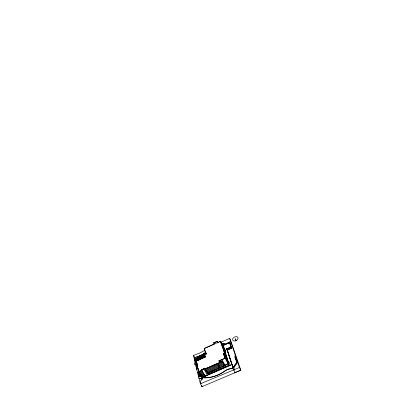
<?xml version="1.0" encoding="UTF-8"?>
<svg xmlns="http://www.w3.org/2000/svg" width="407" height="407" viewBox="0 0 407 407"><rect width="100%" height="100%" fill="white"/><g stroke="black" fill="none" stroke-linecap="round" stroke-linejoin="round"><path stroke-width="0.61" d="M198.585 376.368A6.364 4.365 -33 0 0 198.998 374.654A3.821 2.625 -32.8 0 0 197.568 372.659L198.916 372.237L197.644 372.797L196.637 369.007M196.703 369.022L196.718 369.185M235.073 356.832L235.068 356.064M229.838 342.363C231.278 339.524 229.548 342.195 229.874 342.725L231.69 348.158L227.447 350.02L226.841 348.875L231.09 347.008L231.69 348.158M235.104 356.13L235.17 355.347M197.166 367.49L197.288 367.267M196.723 368.935L196.662 368.834M197.263 367.429L196.871 368.589M235.205 355.418L235.271 355.148M196.744 368.93L196.851 368.584M196.683 368.747L196.805 369.037L197.247 367.592M198.54 376.465L198.56 376.368A6.339 4.35 -33 0 0 198.972 374.659A3.795 2.61 -32.8 0 0 197.771 372.761L197.573 372.685M230.454 340.756L230.026 341.458M237.479 361.752L237.291 362.25A7.499 5.042 -28.7 0 1 237.011 363.268A4.95 3.337 -28.5 0 1 236.014 364.845L235.638 365.242A7.799 5.337 -28 0 0 233.974 368.121L234.264 369.668M202.126 378.871L202.106 378.836A1.704 1.19 -32.4 0 1 204.08 377.772L204.385 377.828A26.272 17.888 -30.2 0 0 223.219 372.156L225.056 370.838A9.32 6.66 -30 0 1 229.955 368.783L230.296 368.773A5.759 4.045 -29.1 0 0 232.194 368.228L233.084 367.735L231.995 364.413L201.852 377.599L230.108 365.415L228.938 361.818L227.798 362.316L228.709 365.155L225.554 366.534M229.975 368.818A9.32 6.66 -30 0 0 225.076 370.874L223.219 372.156A26.272 17.888 -30.2 0 1 204.365 377.793M204.782 350.315L199.501 353.149L193.534 355.453L194.409 359.442L195.248 358.959L195.599 360.332L194.673 360.714L195.421 360.546L195.294 360.317L195.879 362.703L195.151 362.973M205.128 352.889L204.166 353.444A36.635 23.372 -30.3 0 1 198.199 356.354L196.164 357.153M204.192 353.495L205.159 352.94M203.958 354.416L203.765 353.912L204.477 353.515M204.629 353.474L205.153 353.134M199.318 356.354L204.558 353.617L204.345 353.805M204.721 353.459L205.189 353.195M204.782 353.561L205.214 353.245M204.273 353.673L204.614 353.444M232.194 368.228L233.201 367.78A8.73 5.978 -28 0 1 235.236 364.596A4.029 2.712 -28.5 0 0 236.152 363.207A6.604 4.436 -28.7 0 0 235.958 359.92A12.363 8.298 -26.8 0 1 235.078 357.448M204.319 353.754L202.33 354.823M196.383 360.897L202.223 358.119M196.439 360.907L197.344 360.383M202.371 354.904L202.065 354.843M202.06 357.488C199.14 359.386 196.021 359.752 201.572 357.677M202.091 357.539L198.886 359.127L198.779 358.771L202.096 357.397M200.096 359.203L202.233 358.145M200.127 359.249L202.264 358.191M201.323 355.326L198.29 356.797M197.385 360.47L202.254 358.206M204.294 348.55L214.377 344.098L213.711 342.76L217.048 341.285L217.618 342.338M213.792 343.025L217.129 341.549L217.048 341.285M205.83 354.1L204.238 348.443L220.599 341.224L224.796 349.048L225.58 351.455L224.974 351.719L228.322 362.088L227.569 360.688M217.709 342.628L220.655 341.331M220.538 342.435L229.655 338.415L230.535 340.104L240.832 370.197L234.335 372.954M224.974 351.719L221.51 344.719L221.886 344.556L225.58 351.455M222.385 345.136L223.519 344.637L223.702 344.861M222.425 345.212L223.601 344.693M222.629 345.212L229.462 342.206L230.159 343.533L229.355 342.363L222.436 345.411M222.263 345.802L229.645 342.546M222.878 345.64L229.538 342.709M222.598 345.828L223.758 345.319M222.782 345.838L223.351 346.784M203.658 356.359L203.383 355.367L206.812 353.856L206.435 353.098L202.772 354.711L203.368 356.868M203.602 356.761L203.052 354.777L206.435 353.098M194.404 359.091L196.255 358.246L196.489 359.147M195.945 359.64L195.665 358.633L194.398 359.193L195.945 358.414L196.276 359.62M194.383 359.391L195.528 358.745L195.777 359.651M197.619 358.516L203.073 356.323L195.228 359.61L203.566 356.028M202.523 358.664L201.724 357.071L204.97 355.637L205.632 356.99L202.386 358.419L202.289 358.079L195.965 360.861L196.072 361.167M195.879 362.703L195.284 359.981L195.426 360.495M201.816 357.412L205.067 355.983L204.97 355.637M195.406 360.292L194.704 360.714M195.93 360.063L197.894 359.3M196.393 359.92L197.883 359.269L198.123 360.19M203.932 357.356L205.535 356.649M196.026 360.963L202.35 358.18M195.884 362.596L195.157 362.866M226.668 348.835L230.917 346.968L231.1 347.313L226.852 349.181L226.668 348.835L231.924 364.616L230.56 365.216M195.126 362.815L195.894 362.444M195.121 362.922L195.889 362.545M195.584 359.61L195.218 359.574M196.963 362.388L194.638 363.41A2.437 0.331 67.1 0 0 194.78 364M224.267 350.407L224.873 350.137L224.588 349.257L225.198 350.402M227.025 349.221L231.273 347.354L229.462 342.206M231.654 348.087L227.411 349.954L233.201 367.953L233.013 368.686L233.415 370.034L200.386 383.781L202.055 386.65L240.832 370.197L239.397 367.485L230.596 341.208M224.878 351.546L225.488 351.282M197.405 364.123L195.09 364.911M223.57 353.19L225.208 358.318L218.89 360.887L224.908 358.246L223.331 353.296L223.57 353.19L227.233 360.836L228.22 363.899L224.862 365.364M198.886 370.635L197.334 367.938L196.678 365.394L197.553 366.402M197.1 365.995L196.001 366.478L197.085 366.02M224.918 357.59L223.865 354.283L224.104 354.182M197.334 367.938L196.917 365.288M224.771 356.262L225.346 356.008L227.808 360.587L227.045 360.917L228.709 365.155M224.827 356.369L225.402 356.115L221.464 343.91M225.056 356.791L225.631 356.537L221.749 343.533L222.115 344.663M225.437 357.499L226.007 357.244L222.41 345.187M225.814 358.201L226.389 357.951L225.254 354.421M204.894 368.193L201.47 369.81L204.894 368.193L208.618 374.811L208.394 374.17M221.622 360.917L219.485 362.052L222.375 360.785L225.646 366.839L208.491 374.343L207.743 373.031L207.87 373.499L206.614 374.048L207.265 375.188M226.195 358.908L226.765 358.653L225.631 355.123M222.375 360.785L222.507 361.213L198.738 371.632L201.343 376.144L204.37 374.822M201.841 370.406L198.799 371.739L196.011 361.065M205.291 368.89L222.563 361.319M226.572 359.61L227.147 359.356M202.081 370.823L199.613 371.906L200.015 372.603L202.477 371.52M226.953 360.312L227.523 360.058M227.081 360.989L227.605 360.76L223.814 349.018L224.186 348.855L223.901 347.975L228.225 361.915L227.701 362.144M202.879 372.217L200.417 373.295L200.819 373.992L203.276 372.914M218.661 365.303L223.565 363.156L223.428 362.729M219.052 366.005L223.947 363.858L223.814 363.436M203.673 373.611L201.216 374.684L201.618 375.376L204.07 374.303M219.434 366.707L224.328 364.565L224.196 364.138M227.427 363.98L224.791 365.135L225 365.791L207.804 373.321M219.821 367.409L224.71 365.267L224.578 364.84M201.44 375.865L198.733 377.05L198.626 376.806L199.985 376.378L198.84 372.1M200.386 383.781L198.652 376.913L201.409 375.758M211.711 371.204L213.431 370.451M203.352 374.954L201.908 375.585L202.564 376.724L204.965 375.671M210.032 372.023L213.472 370.523M214.616 370.019L216.336 369.266M217.48 368.767L219.2 368.014M223.209 366.259L224.923 365.506M208.236 374.186L225.575 366.6M201.735 375.539L202.518 376.958L205.062 375.844L204.314 374.532M226.841 348.875L231.924 364.616M233.415 370.034L239.397 367.485M199.282 356.273L197.431 357.214L203.347 355.306M198.504 356.639L197.42 357.183L198.255 356.71M197.212 356.812L194.134 357.855L195.146 357.519M203.373 355.265L197.466 357.163M198.138 357.534L203.485 355.866M198.148 357.565L203.515 355.911M202.254 355.621L203.403 355.321M201.206 355.555L201.307 355.927L202.279 355.672L202.121 355.143M200.188 356.288L201.338 355.988L201.236 355.616M198.555 356.817L200.239 356.374L200.122 356.044M223.641 343.594L225.142 344.581M200.992 383.648L200.549 382.031A2.055 1.435 -32.6 0 1 201.485 379.914A1.241 0.865 -32.6 0 0 202.065 378.683A1.241 0.865 -32.6 0 0 200.905 378.307A2.915 2.02 -32.4 0 1 199.125 378.332L199.013 378.286M224.562 343.961L225.163 344.617M196.81 369.52L195.589 364.753M200.056 376.093L199.257 372.746M197.644 372.797L198.626 376.806M201.424 379.812L201.48 379.919A1.267 0.88 -32.6 0 0 202.07 378.637A1.267 0.88 -32.6 0 0 200.885 378.251A2.89 1.999 -32.4 0 1 199.12 378.276M197.573 367.836L198.311 369.073L198.896 371.596M199.333 372.42L198.214 368.951M199.73 373.117L200.132 373.809M200.534 374.501L200.931 375.193M236.665 359.32L236.482 358.999A11.442 7.682 -26.8 0 1 235.963 357.239L235.963 357.219M195.965 360.861L196.26 361.38M195.238 360.002L195.462 360.393L195.136 359.122M195.34 360.297L194.663 360.816L195.157 362.917M194.439 359.045L196.225 358.196L196.459 359.096M196.678 365.394L197.105 366.132M196.113 358.353L196.413 359.559M193.534 355.453L194.48 357.107M195.416 358.903L195.609 359.656M201.44 369.704L205.189 376.312L205.062 375.844M198.931 359.549L199.257 360.119M200.646 358.73L200.946 359.254M198.468 356.568L198.585 356.873M201.724 357.071L202.427 358.318M200.081 355.86L200.173 356.13M205.067 355.983L205.632 356.99M203.052 354.777L203.383 355.367M205.545 352.742L205.739 353.083M205.108 352.879L205.321 353.81M205.052 352.864L205.291 353.291M204.238 348.443L204.523 348.962M206.486 353.266L206.812 353.856M218.274 364.601L220.111 367.933M218.89 360.887L219.485 362.052M213.711 342.76L214.25 343.757M222.507 361.213L225 365.791M230.296 368.773L230.276 368.737A5.759 4.045 -29.1 0 0 233.084 367.735L233.236 367.852A8.73 5.978 -28 0 1 235.271 364.662A4.029 2.712 -28.5 0 0 236.187 363.278A6.604 4.436 -28.7 0 0 235.994 359.992A12.358 8.298 -26.8 0 1 235.114 357.514L235.037 356.761M217.129 341.549L217.938 343.045M223.331 353.296L223.865 354.283M227.045 360.917L227.798 362.316M225.208 358.318L228.22 363.899M233.822 369.856L235.277 372.553M225.875 355.408L226.246 356.11M224.873 353.719L226.663 357.046M222.492 344.917L222.863 345.609M221.271 343.31L220.747 342.333L221.51 344.719M231.878 364.204L232.178 364.758M223.606 344.785L223.708 345.055M195.111 364.947L195.045 364.794A2.437 0.331 67.1 0 1 194.826 364.148L194.765 363.97M236.116 340.639L235.455 338.777L235.19 338.894L235.846 340.756M229.655 338.415L230.632 341.275M230.031 343.152L230.159 343.533M229.355 342.363L231.1 347.313M221.744 343.966L221.006 342.139L221.886 344.556M220.599 341.224L221.327 343.416M225.458 366.361L225.646 366.839M223.046 362.027L223.178 362.449L204.696 370.67L204.299 369.973L222.792 361.742L222.431 360.892M204.68 349.521L205.784 353.434M203.698 357.458L203.795 357.799M197.853 359.218L198.097 360.139M202.116 375.62L202.518 376.958M201.358 375.727L201.928 377.742M200.783 374.002L201.343 376.144M196.108 359.63L195.808 358.521L196.082 359.579M196.545 362.495L197.41 365.842M194.393 359.244L194.694 360.867M221.683 343.681A3.76 2.539 -28.9 0 1 223.616 343.544L223.952 343.63A3.76 2.539 -28.9 0 1 225.132 344.566M200.905 378.286A2.89 1.999 -32.4 0 1 199.14 378.312M222.1 344.353A3.48 2.35 -29 0 1 223.641 344.922M222.899 344.637A3.48 2.35 -29 0 1 223.489 344.907M236.325 340.532L235.633 340.842A2.905 1.964 -27.4 0 1 232.738 338.828A2.905 1.964 -27.4 0 1 237.21 336.859A2.905 1.964 -27.4 0 1 236.325 340.532M223.438 347.461L223.067 347.624L225.498 354.711L223.158 346.581L223.438 347.461M197.278 363.812L195.045 364.794L197.298 363.848M218.086 365.557L205.092 371.367L205.489 372.064L206.746 371.515L218.473 366.259L218.086 365.557M218.859 366.956L205.886 372.761L206.278 373.458L207.539 372.909L219.246 367.658L218.859 366.956M202.05 386.64L201.775 385.561L202.055 386.65"/></g></svg>
